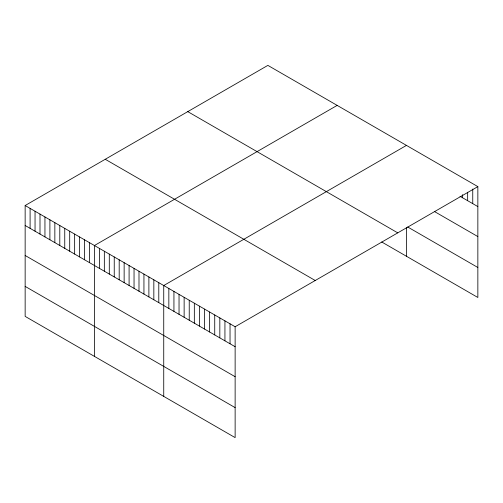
<?xml version="1.0" encoding="UTF-8"?>
<svg xmlns="http://www.w3.org/2000/svg" width="503" height="503" viewBox="0 0 503 503"><rect width="100%" height="100%" fill="white"/><g stroke="black" fill="none" stroke-linecap="round" stroke-linejoin="round"><path stroke-width="0.75" d="M477.85 186.619L235.134 326.749L235.134 437.616L25.15 316.381L25.15 205.52L267.866 65.384L477.85 186.619L477.85 297.48L381.708 241.974M337.161 105.391L94.445 245.521L94.445 356.388M406.455 145.398L163.739 285.528L163.739 396.395M460 196.283L477.85 206.588M434.504 211.556L477.85 236.58M407.732 227.004L477.85 267.489M187.77 111.628L397.754 232.858M105.246 159.275L315.23 280.504M25.15 205.52L235.134 326.749M25.15 225.489L235.134 346.718M25.15 255.48L235.134 376.716M25.15 286.389L235.134 407.619M472.751 189.046L472.751 203.64M467.652 192.247L467.652 200.697M462.553 194.68L462.553 197.754M406.455 227.771L406.455 256.266M230.034 323.806L230.034 343.775M224.935 320.857L224.935 340.833M219.83 317.915L219.83 337.884M214.731 314.972L214.731 334.941M209.632 312.03L209.632 331.999M204.532 309.081L204.532 329.056M199.433 306.138L199.433 326.107M194.334 303.196L194.334 323.165M189.235 300.253L189.235 320.222M184.136 297.304L184.136 317.28M179.037 294.362L179.037 314.331M173.937 291.419L173.937 311.388M168.838 288.477L168.838 308.446M158.791 282.673L158.791 302.643M153.836 279.813L153.836 299.782M148.888 276.958L148.888 296.927M143.94 274.097L143.94 294.073M138.991 271.243L138.991 291.212M134.043 268.382L134.043 288.357M129.089 265.527L129.089 285.497M124.14 262.667L124.14 282.642M119.192 259.812L119.192 279.781M114.244 256.951L114.244 276.927M109.296 254.097L109.296 274.066M104.341 251.236L104.341 271.211M99.393 248.381L99.393 268.351M89.496 242.666L89.496 262.635M84.542 239.805L84.542 259.781M79.593 236.951L79.593 256.92M74.645 234.09L74.645 254.065M69.697 231.235L69.697 251.204M64.749 228.375L64.749 248.35M59.794 225.52L59.794 245.489M54.846 222.666L54.846 242.635M49.898 219.805L49.898 239.774M44.949 216.95L44.949 236.919M40.001 214.089L40.001 234.058M35.047 211.235L35.047 231.204M30.098 208.374L30.098 228.343"/></g></svg>
